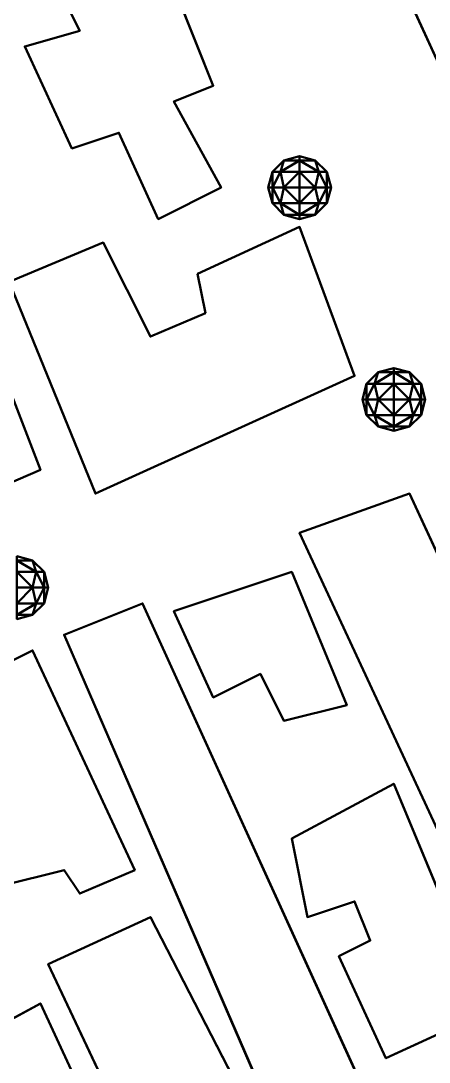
# Model space of a CAD drawing. Header units: metres. Extents: x -246 to 254, y -250 to 250.
# Drawn here: x 22.2 to 48.2, y -75.2 to -8.9 of the extents above; entities that cross this region are included whole.
import ezdxf

# ---------------------------------------------------------------- set-up
doc = ezdxf.new("R2010")
doc.units = ezdxf.units.M
doc.header["$LTSCALE"] = 5.08
doc.layers.add('一般', color=7, linetype='Continuous', lineweight=5)

# ---------------------------------------------------------------- blocks, each defined once
blk = doc.blocks.new('市街地地図 (3D)')
at = {"layer": '一般', "color": 31, "linetype": 'Continuous', "lineweight": 50}
for points, invisible_edges in [([(3, 35, 5.1), (-0.5, 26, 5.1), (-3.5, 32, 5.1), (3, 35, 5.1)], 9), ([(3, 35), (-0.5, 26), (-3.5, 32), (3, 35)], 9), ([(3, 35, 5.1), (8, 22.5, 5.1), (-0.5, 26, 5.1), (3, 35, 5.1)], 14), ([(3, 35), (8, 22.5), (-0.5, 26), (3, 35)], 14), ([(-1, 18.5, 5.1), (-4, 25, 5.1), (-0.5, 26, 5.1), (-1, 18.5, 5.1)], 12), ([(-1, 18.5), (-4, 25), (-0.5, 26), (-1, 18.5)], 12), ([(5.5, 21.5, 5.1), (-1, 18.5, 5.1), (-0.5, 26, 5.1), (5.5, 21.5, 5.1)], 15), ([(5.5, 21.5), (-1, 18.5), (-0.5, 26), (5.5, 21.5)], 15), ([(8, 22.5, 5.1), (5.5, 21.5, 5.1), (-0.5, 26, 5.1), (8, 22.5, 5.1)], 14), ([(8, 22.5), (5.5, 21.5), (-0.5, 26), (8, 22.5)], 14), ([(5.5, 21.5, 5.1), (2, 19.5, 5.1), (-1, 18.5, 5.1), (5.5, 21.5, 5.1)], 13), ([(5.5, 21.5), (2, 19.5), (-1, 18.5), (5.5, 21.5)], 13), ([(5.5, 21.5, 5.1), (8.5, 16, 5.1), (2, 19.5, 5.1), (5.5, 21.5, 5.1)], 14), ([(5.5, 21.5), (8.5, 16), (2, 19.5), (5.5, 21.5)], 14), ([(8.5, 16, 5.1), (4.5, 14, 5.1), (2, 19.5, 5.1), (8.5, 16, 5.1)], 12), ([(8.5, 16), (4.5, 14), (2, 19.5), (8.5, 16)], 12), ([(13.5, 13.5, 4.8), (7, 10.5, 4.8), (7.5, 8, 4.8), (13.5, 13.5, 4.8)], 12), ([(13.5, 13.5), (7, 10.5), (7.5, 8), (13.5, 13.5)], 12), ([(17, 4, 4.8), (13.5, 13.5, 4.8), (7.5, 8, 4.8), (17, 4, 4.8)], 14), ([(17, 4), (13.5, 13.5), (7.5, 8), (17, 4)], 14), ([(4, 6.5, 4.8), (1, 12.5, 4.8), (-5, 10, 4.8), (4, 6.5, 4.8)], 12), ([(4, 6.5), (1, 12.5), (-5, 10), (4, 6.5)], 12), ([(-11, 9.5, 4.8), (-6.5, -3.5, 4.8), (-3, -2, 4.8), (-8, 11, 4.8)], 8), ([(-11, 9.5), (-6.5, -3.5), (-3, -2), (-8, 11)], 8), ([(4, 6.5, 4.8), (-5, 10, 4.8), (0.5, -3.5, 4.8), (4, 6.5, 4.8)], 13), ([(4, 6.5), (-5, 10), (0.5, -3.5), (4, 6.5)], 13), ([(17, 4, 4.8), (7.5, 8, 4.8), (4, 6.5, 4.8), (17, 4, 4.8)], 13), ([(17, 4), (7.5, 8), (4, 6.5), (17, 4)], 13), ([(4, 6.5, 4.8), (0.5, -3.5, 4.8), (17, 4, 4.8), (4, 6.5, 4.8)], 13), ([(4, 6.5), (0.5, -3.5), (17, 4), (4, 6.5)], 13), ([(13.5, -6, 4.5), (23, -26.5, 4.5), (29.5, -23, 4.5), (20.5, -3.5, 4.5)], 8), ([(13.5, -6), (23, -26.5), (29.5, -23), (20.5, -3.5)], 8), ([(5.5, -11, 6), (13, -8.5, 6), (11, -15, 6), (5.5, -11, 6)], 14), ([(5.5, -11), (13, -8.5), (11, -15), (5.5, -11)], 14), ([(13, -8.5, 6), (16.5, -17, 6), (11, -15, 6), (13, -8.5, 6)], 14), ([(13, -8.5), (16.5, -17), (11, -15), (13, -8.5)], 14), ([(-1.5, -12.5, 5.4), (13, -46, 5.4), (18.5, -43.5, 5.4), (3.5, -10.5, 5.4)], 8), ([(-1.5, -12.5), (13, -46), (18.5, -43.5), (3.5, -10.5)], 8), ([(11, -15, 6), (8, -16.5, 6), (5.5, -11, 6), (11, -15, 6)], 12), ([(11, -15), (8, -16.5), (5.5, -11), (11, -15)], 12), ([(-3.5, -13.5, 3.9), (-1.5, -27.5, 3.9), (-10.5, -17, 3.9), (-3.5, -13.5, 3.9)], 11), ([(-3.5, -13.5), (-1.5, -27.5), (-10.5, -17), (-3.5, -13.5)], 11), ([(-3.5, -13.5, 3.9), (3, -27.5, 3.9), (-1.5, -27.5, 3.9), (-3.5, -13.5, 3.9)], 14), ([(-3.5, -13.5), (3, -27.5), (-1.5, -27.5), (-3.5, -13.5)], 14), ([(16.5, -17, 6), (12.5, -18, 6), (11, -15, 6), (16.5, -17, 6)], 12), ([(16.5, -17), (12.5, -18), (11, -15), (16.5, -17)], 12), ([(-1.5, -27.5, 3.9), (-5.5, -28.5, 3.9), (-10.5, -17, 3.9), (-1.5, -27.5, 3.9)], 12), ([(-1.5, -27.5), (-5.5, -28.5), (-10.5, -17), (-1.5, -27.5)], 12), ([(17, -29.5, 4.8), (13, -25.5, 4.8), (19.5, -22, 4.8), (17, -29.5, 4.8)], 13), ([(17, -29.5), (13, -25.5), (19.5, -22), (17, -29.5)], 13), ([(19.5, -22, 4.8), (18, -32, 4.8), (17, -29.5, 4.8), (19.5, -22, 4.8)], 13), ([(19.5, -22), (18, -32), (17, -29.5), (19.5, -22)], 13), ([(19.5, -22, 4.8), (25.5, -36.5, 4.8), (18, -32, 4.8), (19.5, -22, 4.8)], 14), ([(19.5, -22), (25.5, -36.5), (18, -32), (19.5, -22)], 14), ([(17, -29.5, 4.8), (14, -30.5, 4.8), (13, -25.5, 4.8), (17, -29.5, 4.8)], 12), ([(17, -29.5), (14, -30.5), (13, -25.5), (17, -29.5)], 12), ([(3, -27.5, 3.9), (-0.5, -29, 3.9), (-1.5, -27.5, 3.9), (3, -27.5, 3.9)], 12), ([(3, -27.5), (-0.5, -29), (-1.5, -27.5), (3, -27.5)], 12), ([(-2.5, -33.5, 7.8), (5.5, -50.5, 7.8), (12.5, -47, 7.8), (4, -30.5, 7.8)], 8), ([(-2.5, -33.5), (5.5, -50.5), (12.5, -47), (4, -30.5)], 8), ([(19, -39.5, 4.8), (16, -33, 4.8), (18, -32, 4.8), (19, -39.5, 4.8)], 12), ([(19, -39.5), (16, -33), (18, -32), (19, -39.5)], 12), ([(25.5, -36.5, 4.8), (19, -39.5, 4.8), (18, -32, 4.8), (25.5, -36.5, 4.8)], 14), ([(25.5, -36.5), (19, -39.5), (18, -32), (25.5, -36.5)], 14), ([(-3, -36, 3), (-8.5, -39, 3), (-6.5, -45, 3), (0, -42.5, 3)], 8), ([(-3, -36), (-8.5, -39), (-6.5, -45), (0, -42.5)], 8)]:
    blk.add_3dface(points, dxfattribs=dict(at, invisible_edges=invisible_edges))
for points in [[(8, 22.5), (8, 22.5, 5.1), (3, 35, 5.1), (3, 35)], [(-3.5, 32), (-3.5, 32, 5.1), (-0.5, 26, 5.1), (-0.5, 26)], [(-0.5, 26), (-0.5, 26, 5.1), (-4, 25, 5.1), (-4, 25)], [(-4, 25), (-4, 25, 5.1), (-1, 18.5, 5.1), (-1, 18.5)], [(5.5, 21.5), (5.5, 21.5, 5.1), (8, 22.5, 5.1), (8, 22.5)], [(8.5, 16), (8.5, 16, 5.1), (5.5, 21.5, 5.1), (5.5, 21.5)], [(-1, 18.5), (-1, 18.5, 5.1), (2, 19.5, 5.1), (2, 19.5)], [(2, 19.5), (2, 19.5, 5.1), (4.5, 14, 5.1), (4.5, 14)], [(4.5, 14), (4.5, 14, 5.1), (8.5, 16, 5.1), (8.5, 16)], [(13.5, 13.5), (13.5, 13.5, 4.8), (7, 10.5, 4.8), (7, 10.5)], [(17, 4), (17, 4, 4.8), (13.5, 13.5, 4.8), (13.5, 13.5)], [(1, 12.5), (1, 12.5, 4.8), (-5, 10, 4.8), (-5, 10)], [(4, 6.5), (4, 6.5, 4.8), (1, 12.5, 4.8), (1, 12.5)], [(-3, -2), (-3, -2, 4.8), (-8, 11, 4.8), (-8, 11)], [(-5, 10), (-5, 10, 4.8), (0.5, -3.5, 4.8), (0.5, -3.5)], [(7, 10.5), (7, 10.5, 4.8), (7.5, 8, 4.8), (7.5, 8)], [(7.5, 8), (7.5, 8, 4.8), (4, 6.5, 4.8), (4, 6.5)], [(0.5, -3.5), (0.5, -3.5, 4.8), (17, 4, 4.8), (17, 4)], [(-6.5, -3.5), (-6.5, -3.5, 4.8), (-3, -2, 4.8), (-3, -2)], [(20.5, -3.5), (20.5, -3.5, 4.5), (13.5, -6, 4.5), (13.5, -6)], [(29.5, -23), (29.5, -23, 4.5), (20.5, -3.5, 4.5), (20.5, -3.5)], [(13.5, -6), (13.5, -6, 4.5), (23, -26.5, 4.5), (23, -26.5)], [(13, -8.5), (13, -8.5, 6), (5.5, -11, 6), (5.5, -11)], [(16.5, -17), (16.5, -17, 6), (13, -8.5, 6), (13, -8.5)], [(3.5, -10.5), (3.5, -10.5, 5.4), (-1.5, -12.5, 5.4), (-1.5, -12.5)], [(18.5, -43.5), (18.5, -43.5, 5.4), (3.5, -10.5, 5.4), (3.5, -10.5)], [(5.5, -11), (5.5, -11, 6), (8, -16.5, 6), (8, -16.5)], [(-1.5, -12.5), (-1.5, -12.5, 5.4), (13, -46, 5.4), (13, -46)], [(-3.5, -13.5), (-3.5, -13.5, 3.9), (-10.5, -17, 3.9), (-10.5, -17)], [(3, -27.5), (3, -27.5, 3.9), (-3.5, -13.5, 3.9), (-3.5, -13.5)], [(8, -16.5), (8, -16.5, 6), (11, -15, 6), (11, -15)], [(11, -15), (11, -15, 6), (12.5, -18, 6), (12.5, -18)], [(12.5, -18), (12.5, -18, 6), (16.5, -17, 6), (16.5, -17)], [(19.5, -22), (19.5, -22, 4.8), (13, -25.5, 4.8), (13, -25.5)], [(25.5, -36.5), (25.5, -36.5, 4.8), (19.5, -22, 4.8), (19.5, -22)], [(13, -25.5), (13, -25.5, 4.8), (14, -30.5, 4.8), (14, -30.5)], [(-5.5, -28.5), (-5.5, -28.5, 3.9), (-1.5, -27.5, 3.9), (-1.5, -27.5)], [(-1.5, -27.5), (-1.5, -27.5, 3.9), (-0.5, -29, 3.9), (-0.5, -29)], [(-0.5, -29), (-0.5, -29, 3.9), (3, -27.5, 3.9), (3, -27.5)], [(14, -30.5), (14, -30.5, 4.8), (17, -29.5, 4.8), (17, -29.5)], [(17, -29.5), (17, -29.5, 4.8), (18, -32, 4.8), (18, -32)], [(4, -30.5), (4, -30.5, 7.8), (-2.5, -33.5, 7.8), (-2.5, -33.5)], [(12.5, -47), (12.5, -47, 7.8), (4, -30.5, 7.8), (4, -30.5)], [(18, -32), (18, -32, 4.8), (16, -33, 4.8), (16, -33)], [(16, -33), (16, -33, 4.8), (19, -39.5, 4.8), (19, -39.5)], [(-2.5, -33.5), (-2.5, -33.5, 7.8), (5.5, -50.5, 7.8), (5.5, -50.5)], [(-3, -36), (-3, -36, 3), (-8.5, -39, 3), (-8.5, -39)], [(0, -42.5), (0, -42.5, 3), (-3, -36, 3), (-3, -36)], [(19, -39.5), (19, -39.5, 4.8), (25.5, -36.5, 4.8), (25.5, -36.5)]]:
    blk.add_3dface(points, dxfattribs=at)
blk = doc.blocks.new('アーケイド (3D)')
at = {"layer": '一般', "color": 1}
blk.add_blockref('市街地地図 (3D)', (0, 0), dxfattribs=at)
blk = doc.blocks.new('NW4 (3D)')
at = {"layer": '一般', "color": 4, "linetype": 'Continuous', "lineweight": 50}
for points in [[(13.5, 17.732, -1), (12.5, 17.732), (13.5, 18)], [(12.5, 17.732), (13.5, 17.732, 1), (13.5, 18)], [(13.5, 17.732, 1), (14.5, 17.732), (13.5, 18)], [(14.5, 17.732), (13.5, 17.732, -1), (13.5, 18)], [(12.275, 17, -1.225), (11.768, 17), (12.5, 17.732)], [(11.768, 17), (12.275, 17, 1.225), (12.5, 17.732)], [(13.5, 17, -1.732), (12.275, 17, -1.225), (13.5, 17.732, -1)], [(13.5, 17.732, -1), (12.275, 17, -1.225), (12.5, 17.732)], [(12.5, 17.732), (12.275, 17, 1.225), (13.5, 17.732, 1)], [(12.275, 17, 1.225), (13.5, 17, 1.732), (13.5, 17.732, 1)], [(13.5, 17, 1.732), (14.725, 17, 1.225), (13.5, 17.732, 1)], [(13.5, 17.732, 1), (14.725, 17, 1.225), (14.5, 17.732)], [(14.5, 17.732), (14.725, 17, -1.225), (13.5, 17.732, -1)], [(14.725, 17, -1.225), (13.5, 17, -1.732), (13.5, 17.732, -1)], [(14.725, 17, 1.225), (15.232, 17), (14.5, 17.732)], [(15.232, 17), (14.725, 17, -1.225), (14.5, 17.732)], [(11.768, 16, -1), (11.5, 16), (11.768, 17)], [(11.5, 16), (11.768, 16, 1), (11.768, 17)], [(12.5, 16, -1.732), (11.768, 16, -1), (12.275, 17, -1.225)], [(12.275, 17, -1.225), (11.768, 16, -1), (11.768, 17)], [(11.768, 17), (11.768, 16, 1), (12.275, 17, 1.225)], [(11.768, 16, 1), (12.5, 16, 1.732), (12.275, 17, 1.225)], [(13.5, 17, -1.732), (12.5, 16, -1.732), (12.275, 17, -1.225)], [(12.275, 17, 1.225), (12.5, 16, 1.732), (13.5, 17, 1.732)], [(13.5, 16, -2), (12.5, 16, -1.732), (13.5, 17, -1.732)], [(12.5, 16, 1.732), (13.5, 16, 2), (13.5, 17, 1.732)], [(13.5, 16, 2), (14.5, 16, 1.732), (13.5, 17, 1.732)], [(13.5, 17, 1.732), (14.5, 16, 1.732), (14.725, 17, 1.225)], [(14.725, 17, -1.225), (14.5, 16, -1.732), (13.5, 17, -1.732)], [(14.5, 16, -1.732), (13.5, 16, -2), (13.5, 17, -1.732)], [(14.5, 16, 1.732), (15.232, 16, 1), (14.725, 17, 1.225)], [(15.232, 16, -1), (14.5, 16, -1.732), (14.725, 17, -1.225)], [(14.725, 17, 1.225), (15.232, 16, 1), (15.232, 17)], [(15.232, 17), (15.232, 16, -1), (14.725, 17, -1.225)], [(15.232, 16, 1), (15.5, 16), (15.232, 17)], [(15.5, 16), (15.232, 16, -1), (15.232, 17)], [(11.768, 16, -1), (11.768, 15), (11.5, 16)], [(11.5, 16), (11.768, 15), (11.768, 16, 1)], [(12.5, 16, -1.732), (12.275, 15, -1.225), (11.768, 16, -1)], [(12.275, 15, -1.225), (11.768, 15), (11.768, 16, -1)], [(11.768, 15), (12.275, 15, 1.225), (11.768, 16, 1)], [(11.768, 16, 1), (12.275, 15, 1.225), (12.5, 16, 1.732)], [(13.5, 15, -1.732), (12.275, 15, -1.225), (12.5, 16, -1.732)], [(12.275, 15, 1.225), (13.5, 15, 1.732), (12.5, 16, 1.732)], [(13.5, 16, -2), (13.5, 15, -1.732), (12.5, 16, -1.732)], [(12.5, 16, 1.732), (13.5, 15, 1.732), (13.5, 16, 2)], [(13.5, 16, 2), (13.5, 15, 1.732), (14.5, 16, 1.732)], [(13.5, 15, 1.732), (14.725, 15, 1.225), (14.5, 16, 1.732)], [(14.725, 15, -1.225), (13.5, 15, -1.732), (14.5, 16, -1.732)], [(14.5, 16, -1.732), (13.5, 15, -1.732), (13.5, 16, -2)], [(14.5, 16, 1.732), (14.725, 15, 1.225), (15.232, 16, 1)], [(15.232, 16, -1), (14.725, 15, -1.225), (14.5, 16, -1.732)], [(14.725, 15, 1.225), (15.232, 15), (15.232, 16, 1)], [(15.232, 15), (14.725, 15, -1.225), (15.232, 16, -1)], [(15.232, 16, 1), (15.232, 15), (15.5, 16)], [(15.5, 16), (15.232, 15), (15.232, 16, -1)], [(12.275, 15, -1.225), (12.5, 14.268), (11.768, 15)], [(11.768, 15), (12.5, 14.268), (12.275, 15, 1.225)], [(13.5, 15, -1.732), (13.5, 14.268, -1), (12.275, 15, -1.225)], [(13.5, 14.268, -1), (12.5, 14.268), (12.275, 15, -1.225)], [(12.5, 14.268), (13.5, 14.268, 1), (12.275, 15, 1.225)], [(12.275, 15, 1.225), (13.5, 14.268, 1), (13.5, 15, 1.732)], [(13.5, 15, 1.732), (13.5, 14.268, 1), (14.725, 15, 1.225)], [(13.5, 14.268, 1), (14.5, 14.268), (14.725, 15, 1.225)], [(14.5, 14.268), (13.5, 14.268, -1), (14.725, 15, -1.225)], [(14.725, 15, -1.225), (13.5, 14.268, -1), (13.5, 15, -1.732)], [(14.725, 15, 1.225), (14.5, 14.268), (15.232, 15)], [(15.232, 15), (14.5, 14.268), (14.725, 15, -1.225)], [(13.5, 14.268, -1), (13.5, 14), (12.5, 14.268)], [(12.5, 14.268), (13.5, 14), (13.5, 14.268, 1)], [(13.5, 14.268, 1), (13.5, 14), (14.5, 14.268)], [(14.5, 14.268), (13.5, 14), (13.5, 14.268, -1)], [(18.275, 3.5, -1.225), (17.768, 3.5), (18.5, 4.232)], [(17.768, 3.5), (18.275, 3.5, 1.225), (18.5, 4.232)], [(19.5, 3.5, -1.732), (18.275, 3.5, -1.225), (19.5, 4.232, -1)], [(19.5, 4.232, -1), (18.275, 3.5, -1.225), (18.5, 4.232)], [(18.5, 4.232), (18.275, 3.5, 1.225), (19.5, 4.232, 1)], [(18.275, 3.5, 1.225), (19.5, 3.5, 1.732), (19.5, 4.232, 1)], [(19.5, 4.232, -1), (18.5, 4.232), (19.5, 4.5)], [(18.5, 4.232), (19.5, 4.232, 1), (19.5, 4.5)], [(19.5, 4.232, 1), (20.5, 4.232), (19.5, 4.5)], [(20.5, 4.232), (19.5, 4.232, -1), (19.5, 4.5)], [(19.5, 3.5, 1.732), (20.725, 3.5, 1.225), (19.5, 4.232, 1)], [(19.5, 4.232, 1), (20.725, 3.5, 1.225), (20.5, 4.232)], [(20.5, 4.232), (20.725, 3.5, -1.225), (19.5, 4.232, -1)], [(20.725, 3.5, -1.225), (19.5, 3.5, -1.732), (19.5, 4.232, -1)], [(20.725, 3.5, 1.225), (21.232, 3.5), (20.5, 4.232)], [(21.232, 3.5), (20.725, 3.5, -1.225), (20.5, 4.232)], [(17.768, 2.5, -1), (17.5, 2.5), (17.768, 3.5)], [(17.5, 2.5), (17.768, 2.5, 1), (17.768, 3.5)], [(18.5, 2.5, -1.732), (17.768, 2.5, -1), (18.275, 3.5, -1.225)], [(18.275, 3.5, -1.225), (17.768, 2.5, -1), (17.768, 3.5)], [(17.768, 3.5), (17.768, 2.5, 1), (18.275, 3.5, 1.225)], [(17.768, 2.5, 1), (18.5, 2.5, 1.732), (18.275, 3.5, 1.225)], [(19.5, 3.5, -1.732), (18.5, 2.5, -1.732), (18.275, 3.5, -1.225)], [(18.275, 3.5, 1.225), (18.5, 2.5, 1.732), (19.5, 3.5, 1.732)], [(19.5, 2.5, -2), (18.5, 2.5, -1.732), (19.5, 3.5, -1.732)], [(18.5, 2.5, 1.732), (19.5, 2.5, 2), (19.5, 3.5, 1.732)], [(19.5, 2.5, 2), (20.5, 2.5, 1.732), (19.5, 3.5, 1.732)], [(19.5, 3.5, 1.732), (20.5, 2.5, 1.732), (20.725, 3.5, 1.225)], [(20.725, 3.5, -1.225), (20.5, 2.5, -1.732), (19.5, 3.5, -1.732)], [(20.5, 2.5, -1.732), (19.5, 2.5, -2), (19.5, 3.5, -1.732)], [(20.5, 2.5, 1.732), (21.232, 2.5, 1), (20.725, 3.5, 1.225)], [(21.232, 2.5, -1), (20.5, 2.5, -1.732), (20.725, 3.5, -1.225)], [(20.725, 3.5, 1.225), (21.232, 2.5, 1), (21.232, 3.5)], [(21.232, 3.5), (21.232, 2.5, -1), (20.725, 3.5, -1.225)], [(21.232, 2.5, 1), (21.5, 2.5), (21.232, 3.5)], [(21.5, 2.5), (21.232, 2.5, -1), (21.232, 3.5)], [(17.768, 2.5, -1), (17.768, 1.5), (17.5, 2.5)], [(17.5, 2.5), (17.768, 1.5), (17.768, 2.5, 1)], [(18.5, 2.5, -1.732), (18.275, 1.5, -1.225), (17.768, 2.5, -1)], [(18.275, 1.5, -1.225), (17.768, 1.5), (17.768, 2.5, -1)], [(17.768, 1.5), (18.275, 1.5, 1.225), (17.768, 2.5, 1)], [(17.768, 2.5, 1), (18.275, 1.5, 1.225), (18.5, 2.5, 1.732)], [(19.5, 1.5, -1.732), (18.275, 1.5, -1.225), (18.5, 2.5, -1.732)], [(18.275, 1.5, 1.225), (19.5, 1.5, 1.732), (18.5, 2.5, 1.732)], [(19.5, 2.5, -2), (19.5, 1.5, -1.732), (18.5, 2.5, -1.732)], [(18.5, 2.5, 1.732), (19.5, 1.5, 1.732), (19.5, 2.5, 2)], [(19.5, 2.5, 2), (19.5, 1.5, 1.732), (20.5, 2.5, 1.732)], [(19.5, 1.5, 1.732), (20.725, 1.5, 1.225), (20.5, 2.5, 1.732)], [(20.725, 1.5, -1.225), (19.5, 1.5, -1.732), (20.5, 2.5, -1.732)], [(20.5, 2.5, -1.732), (19.5, 1.5, -1.732), (19.5, 2.5, -2)], [(20.5, 2.5, 1.732), (20.725, 1.5, 1.225), (21.232, 2.5, 1)], [(21.232, 2.5, -1), (20.725, 1.5, -1.225), (20.5, 2.5, -1.732)], [(20.725, 1.5, 1.225), (21.232, 1.5), (21.232, 2.5, 1)], [(21.232, 1.5), (20.725, 1.5, -1.225), (21.232, 2.5, -1)], [(21.232, 2.5, 1), (21.232, 1.5), (21.5, 2.5)], [(21.5, 2.5), (21.232, 1.5), (21.232, 2.5, -1)], [(18.275, 1.5, -1.225), (18.5, 0.768), (17.768, 1.5)], [(17.768, 1.5), (18.5, 0.768), (18.275, 1.5, 1.225)], [(19.5, 1.5, -1.732), (19.5, 0.768, -1), (18.275, 1.5, -1.225)], [(19.5, 0.768, -1), (18.5, 0.768), (18.275, 1.5, -1.225)], [(18.5, 0.768), (19.5, 0.768, 1), (18.275, 1.5, 1.225)], [(18.275, 1.5, 1.225), (19.5, 0.768, 1), (19.5, 1.5, 1.732)], [(19.5, 1.5, 1.732), (19.5, 0.768, 1), (20.725, 1.5, 1.225)], [(19.5, 0.768, 1), (20.5, 0.768), (20.725, 1.5, 1.225)], [(20.5, 0.768), (19.5, 0.768, -1), (20.725, 1.5, -1.225)], [(20.725, 1.5, -1.225), (19.5, 0.768, -1), (19.5, 1.5, -1.732)], [(20.725, 1.5, 1.225), (20.5, 0.768), (21.232, 1.5)], [(21.232, 1.5), (20.5, 0.768), (20.725, 1.5, -1.225)], [(19.5, 0.768, -1), (19.5, 0.5), (18.5, 0.768)], [(18.5, 0.768), (19.5, 0.5), (19.5, 0.768, 1)], [(19.5, 0.768, 1), (19.5, 0.5), (20.5, 0.768)], [(20.5, 0.768), (19.5, 0.5), (19.5, 0.768, -1)]]:
    blk.add_3dface(points, dxfattribs=at)
at = {"layer": '一般', "color": 7, "linetype": 'Continuous', "lineweight": 50}
for points in [[(-4.5, -7.768, 1), (-3.5, -7.768), (-4.5, -7.5)], [(-3.5, -7.768), (-4.5, -7.768, -1), (-4.5, -7.5)], [(-4.5, -8.5, 1.732), (-3.275, -8.5, 1.225), (-4.5, -7.768, 1)], [(-4.5, -7.768, 1), (-3.275, -8.5, 1.225), (-3.5, -7.768)], [(-3.5, -7.768), (-3.275, -8.5, -1.225), (-4.5, -7.768, -1)], [(-3.275, -8.5, -1.225), (-4.5, -8.5, -1.732), (-4.5, -7.768, -1)], [(-3.275, -8.5, 1.225), (-2.768, -8.5), (-3.5, -7.768)], [(-2.768, -8.5), (-3.275, -8.5, -1.225), (-3.5, -7.768)], [(-4.5, -9.5, 2), (-3.5, -9.5, 1.732), (-4.5, -8.5, 1.732)], [(-4.5, -8.5, 1.732), (-3.5, -9.5, 1.732), (-3.275, -8.5, 1.225)], [(-3.275, -8.5, -1.225), (-3.5, -9.5, -1.732), (-4.5, -8.5, -1.732)], [(-3.5, -9.5, -1.732), (-4.5, -9.5, -2), (-4.5, -8.5, -1.732)], [(-3.5, -9.5, 1.732), (-2.768, -9.5, 1), (-3.275, -8.5, 1.225)], [(-2.768, -9.5, -1), (-3.5, -9.5, -1.732), (-3.275, -8.5, -1.225)], [(-3.275, -8.5, 1.225), (-2.768, -9.5, 1), (-2.768, -8.5)], [(-2.768, -8.5), (-2.768, -9.5, -1), (-3.275, -8.5, -1.225)], [(-2.768, -9.5, 1), (-2.5, -9.5), (-2.768, -8.5)], [(-2.5, -9.5), (-2.768, -9.5, -1), (-2.768, -8.5)], [(-4.5, -9.5, 2), (-4.5, -10.5, 1.732), (-3.5, -9.5, 1.732)], [(-4.5, -10.5, 1.732), (-3.275, -10.5, 1.225), (-3.5, -9.5, 1.732)], [(-3.275, -10.5, -1.225), (-4.5, -10.5, -1.732), (-3.5, -9.5, -1.732)], [(-3.5, -9.5, -1.732), (-4.5, -10.5, -1.732), (-4.5, -9.5, -2)], [(-3.5, -9.5, 1.732), (-3.275, -10.5, 1.225), (-2.768, -9.5, 1)], [(-2.768, -9.5, -1), (-3.275, -10.5, -1.225), (-3.5, -9.5, -1.732)], [(-3.275, -10.5, 1.225), (-2.768, -10.5), (-2.768, -9.5, 1)], [(-2.768, -10.5), (-3.275, -10.5, -1.225), (-2.768, -9.5, -1)], [(-2.768, -9.5, 1), (-2.768, -10.5), (-2.5, -9.5)], [(-2.5, -9.5), (-2.768, -10.5), (-2.768, -9.5, -1)], [(-4.5, -10.5, 1.732), (-4.5, -11.232, 1), (-3.275, -10.5, 1.225)], [(-4.5, -11.232, 1), (-3.5, -11.232), (-3.275, -10.5, 1.225)], [(-3.5, -11.232), (-4.5, -11.232, -1), (-3.275, -10.5, -1.225)], [(-3.275, -10.5, -1.225), (-4.5, -11.232, -1), (-4.5, -10.5, -1.732)], [(-3.275, -10.5, 1.225), (-3.5, -11.232), (-2.768, -10.5)], [(-2.768, -10.5), (-3.5, -11.232), (-3.275, -10.5, -1.225)], [(-4.5, -11.232, 1), (-4.5, -11.5), (-3.5, -11.232)], [(-3.5, -11.232), (-4.5, -11.5), (-4.5, -11.232, -1)]]:
    blk.add_3dface(points, dxfattribs=at)
blk = doc.blocks.new('敷地 (3D)')
at = {"layer": '一般', "color": 19, "linetype": 'Continuous', "lineweight": 50}
for points in [[(-272.5, 285.5, 0.1), (227.5, 285.5, 0.1), (227.5, -214.5, 0.1), (-272.5, -214.5, 0.1)], [(-272.5, 285.5), (227.5, 285.5), (227.5, -214.5), (-272.5, -214.5)]]:
    blk.add_3dface(points, dxfattribs=at)
blk = doc.blocks.new('高層建築・集合住宅 (3D)')
at = {"layer": '一般', "color": 172, "linetype": 'Continuous', "lineweight": 50, "invisible_edges": 8}
for points in [[(15, 40, 18), (25.5, 17, 18), (34.5, 21.5, 18), (24, 44, 18)], [(15, 40), (25.5, 17), (34.5, 21.5), (24, 44)]]:
    blk.add_3dface(points, dxfattribs=at)
at = {"layer": '一般', "color": 172, "linetype": 'Continuous', "lineweight": 50}
blk.add_3dface([(15, 40), (15, 40, 18), (25.5, 17, 18), (25.5, 17)], dxfattribs=at)
at = {"layer": '一般', "color": 7}
for name, p in [('敷地 (3D)', (0, 0)), ('アーケイド (3D)', (0, 0, 2.4)), ('市街地地図 (3D)', (0, 0)), ('NW4 (3D)', (0, 0, 2))]:
    blk.add_blockref(name, p, dxfattribs=at)
at = {"layer": '一般', "color": 1}
for name, p in [('アーケイド (3D)', (0, 0, 2.4)), ('市街地地図 (3D)', (0, 0)), ('アーケイド (3D)', (0, 0, 2.4)), ('市街地地図 (3D)', (0, 0))]:
    blk.add_blockref(name, p, dxfattribs=at)
at = {"layer": '一般', "color": 31}
for name, p in [('アーケイド (3D)', (0, 0, 2.4)), ('市街地地図 (3D)', (0, 0))]:
    blk.add_blockref(name, p, dxfattribs=at)

msp = doc.modelspace()

# ---------------------------------------------------------------- block references
at = {"layer": '一般', "color": 7}
for name, p in [('高層建築・集合住宅 (3D)', (26.5, -35.5)), ('アーケイド (3D)', (26.5, -35.5, 2.4)), ('市街地地図 (3D)', (26.5, -35.5))]:
    msp.add_blockref(name, p, dxfattribs=at)

doc.saveas('drawing.dxf')
